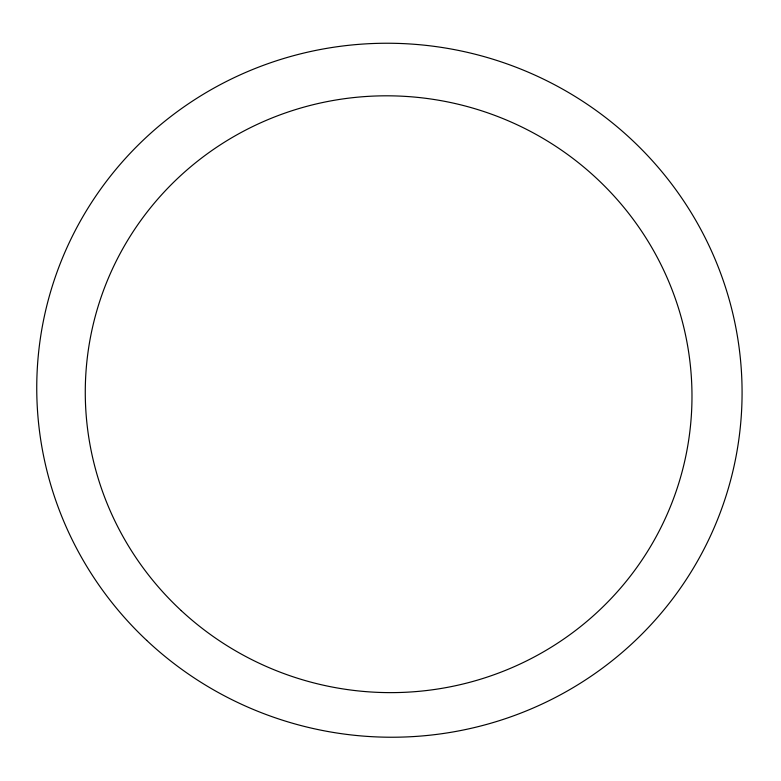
<?xml version="1.0" encoding="UTF-8"?>
<svg xmlns="http://www.w3.org/2000/svg" width="781" height="781" viewBox="0 0 781 781"><rect width="100%" height="100%" fill="white"/><g stroke="black" fill="none" stroke-linecap="round" stroke-linejoin="round"><path stroke-width="1.17" d="M146.701 640.391A352.905 346.774 11.2 0 0 732.353 473.423A352.905 346.774 11.2 0 0 289.175 56.896A352.905 346.774 11.2 0 0 146.701 640.391M181.251 610.625A303.555 298.205 11.2 0 0 684.058 463.943A303.555 298.205 11.2 0 0 300.568 108.081A303.555 298.205 11.2 0 0 181.251 610.625"/></g></svg>
